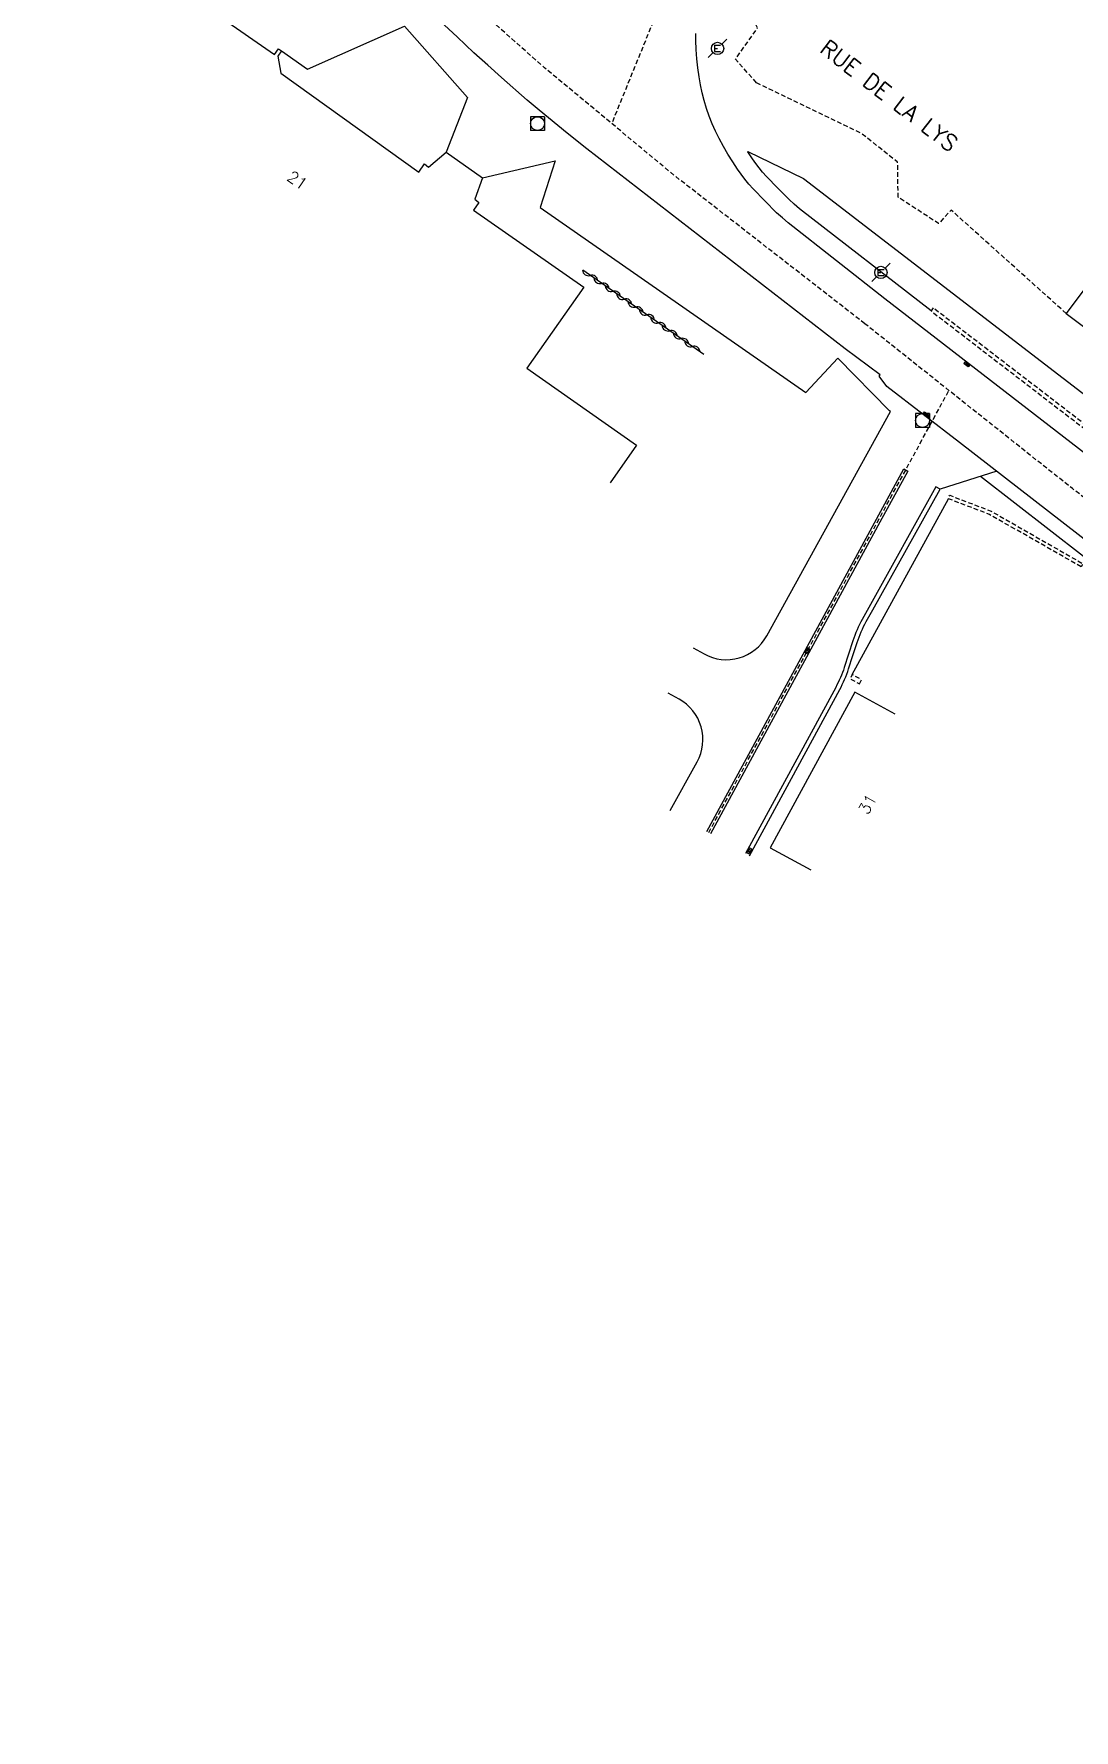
# Model space of a CAD drawing. Header units: millimetres. Extents: x 80999 to 82000, y 143000 to 144001.
# Drawn here: x 81729.3 to 81842.1, y 143506.5 to 143690.5 of the extents above; entities that cross this region are included whole.
import ezdxf
from ezdxf.enums import TextEntityAlignment as Align

# ---------------------------------------------------------------- set-up
doc = ezdxf.new("R2010")
doc.units = ezdxf.units.MM
doc.linetypes.add('DASHED', pattern=[0.75, 0.5, -0.25])
doc.layers.get('0').update_dxf_attribs({"linetype": 'CONTINUOUS'})
for name, color, linetype in [('W0001', 6, 'DASHED'), ('W0008', 7, 'CONTINUOUS'), ('W0100', 7, 'CONTINUOUS'), ('W0112', 1, 'DASHED'), ('W0310', 3, 'CONTINUOUS'), ('W0330', 7, 'CONTINUOUS'), ('W0400', 7, 'CONTINUOUS'), ('W0420', 7, 'CONTINUOUS'), ('W0471', 7, 'CONTINUOUS'), ('W0989', 7, 'CONTINUOUS'), ('W0991', 7, 'CONTINUOUS')]:
    doc.layers.add(name, color=color, linetype=linetype)
doc.styles.get("Standard").update_dxf_attribs({"font": 'romans.shx', "width": 0.85})

# ---------------------------------------------------------------- blocks, each defined once
blk = doc.blocks.new('T400')
for p, q in [((-0.15, 0.3), (0.15, 0.3)), ((-0.15, -0.25), (-0.15, 0.3)), ((-0.15, 0.15), (0.15, 0.15)), ((-0.15, 0), (0.15, 0)), ((0.15, 0.3), (0.15, -0.25)), ((-0.15, -0.15), (0.15, -0.15)), ((-0.15, -0.25), (-0.15, -0.3)), ((-0.15, -0.3), (0.15, -0.3)), ((0.15, -0.3), (0.15, -0.25))]:
    blk.add_line(p, q)
blk = doc.blocks.new('T471')
for p, q in [((-0.333334, 0.333334), (-0.333334, -0.333334)), ((-0.333334, 0.333334), (0.333334, 0.333334)), ((-0.333334, 0), (0, 0)), ((0.500001, 0.500001), (1.000002, 1.000002)), ((-0.500001, -0.500001), (-1.000002, -1.000002)), ((-0.333334, -0.333334), (0.333334, -0.333334))]:
    blk.add_line(p, q)
blk.add_ellipse((0, 0), major_axis=(0.471405, 0.471405), ratio=1, start_param=5.4977871438, end_param=11.780972451)
blk = doc.blocks.new('T420')
for p, q in [((0.75, 0.75), (-0.75, 0.75)), ((-0.75, 0.75), (-0.75, -0.75)), ((0.75, 0.75), (0.75, -0.75)), ((0.75, -0.75), (-0.75, -0.75))]:
    blk.add_line(p, q)
blk.add_ellipse((0, 0), major_axis=(-0.53, 0.53), ratio=1, start_param=3.926991, end_param=10.210176)
blk = doc.blocks.new('t310o')
at = {"color": 0, "linetype": 'Continuous'}
for centre, start, end in [((-0.5, 0.38), 216.8699, 323.1304), ((0.5, -0.37), 36.8699, 143.1303)]:
    blk.add_arc(centre, 0.625, start, end, dxfattribs=at)

msp = doc.modelspace()

# ---------------------------------------------------------------- linework, layer by layer
at = {"layer": 'W0001', "flags": 128}
for points in [[(81905.11, 143936.55), (81851.19, 143816.1), (81818.99, 143742.99), (81801.77, 143704.84), (81791.98, 143680.78)], [(81819.44, 143659.06), (81798.81, 143675.11), (81784.69, 143686.83), (81771.46, 143698.54), (81764.36, 143706.17), (81756.9, 143715.75), (81752.08, 143722.03), (81747.1, 143729.57), (81742.04, 143737.47), (81714.33, 143783.48), (81693.98, 143817.42), (81677.97, 143844.19), (81656.74, 143881.05)], [(82000, 143512.39), (81989.28, 143524.03), (81984.28, 143529.44), (81979.17, 143534.33), (81973.47, 143539.4), (81967.33, 143544.26), (81957.57, 143551.61), (81918.2, 143582.24), (81883.54, 143608.97), (81841.95, 143641.18), (81819.44, 143659.06)], [(81802.5, 143603.88), (81828.55, 143651.83)]]:
    msp.add_lwpolyline(points, dxfattribs=at)
at = {"layer": 'W0008'}
msp.add_lwpolyline([(81817.3, 143656.33), (81789.3, 143678.02), (81787.15, 143679.72), (81784.1, 143682.24), (81782.81, 143683.33), (81780.04, 143685.76), (81778.53, 143687.1), (81777.04, 143688.46), (81775.21, 143690.17), (81773.39, 143691.89)], dxfattribs=at)
at = {"layer": 'W0008', "flags": 128}
for points in [[(81756.18, 143688.66), (81759, 143686.69), (81769.52, 143691.33), (81776.35, 143683.59), (81774.04, 143677.67)], [(81821.59, 143661.78), (81811.13, 143670.01), (81810.49, 143670.55), (81809.87, 143671.11), (81808.58, 143672.4), (81807.32, 143673.71), (81806.87, 143674.22), (81806.43, 143674.74), (81806.02, 143675.28), (81805.63, 143675.83), (81805.1, 143676.64), (81804.59, 143677.46), (81804.1, 143678.29), (81803.64, 143679.14), (81803.24, 143679.94), (81802.88, 143680.75), (81802.55, 143681.58), (81802.25, 143682.42), (81802, 143683.26), (81801.78, 143684.11), (81801.6, 143684.96), (81801.45, 143685.83), (81801.32, 143686.81), (81801.22, 143687.8), (81801.15, 143688.79), (81801.11, 143689.78), (81801.11, 143690.55)], [(81826.61, 143660.46), (81812.36, 143671.54), (81811.78, 143672.03), (81811.23, 143672.53), (81809.98, 143673.78), (81808.76, 143675.05), (81808.35, 143675.5), (81807.97, 143675.97), (81807.6, 143676.44), (81807.25, 143676.94), (81806.75, 143677.7), (81806.73, 143677.73), (81812.79, 143674.81), (81850.48, 143645.84), (81878.28, 143624.22), (81886.19, 143615.61), (81885.33, 143614.58)], [(81777.98, 143674.89), (81785.86, 143676.72), (81784.22, 143671.67), (81813.05, 143651.61), (81816.5, 143655.32)], [(81802.29, 143604), (81823.65, 143643.32), (81824.08, 143643.08), (81821.07, 143637.54), (81802.71, 143603.76)], [(81833.74, 143643.06), (81827.59, 143641.14)], [(81854.31, 143625.15), (81831.96, 143642.51)]]:
    msp.add_lwpolyline(points, dxfattribs=at)
for points in [[(82000, 143517.76), (81991.65, 143527.06, 0.003494), (81989.47, 143529.37, 0.008153), (81988.51, 143530.34, 0.000362), (81986.43, 143532.37, 0.000293), (81983.85, 143534.88, 0.007437), (81982.52, 143536.14, 0.003585), (81979.7, 143538.69, 0.001675), (81978.54, 143539.74, 0.007603), (81976.82, 143541.22, 0.000084), (81972.71, 143544.66, 0.002134), (81972.55, 143544.8, 0.001071), (81970.28, 143546.66, 0.006239), (81969.88, 143546.98), (81896.01, 143604.24), (81877.79, 143618.36), (81821.59, 143661.78)], [(81800.82, 143623.9), (81802, 143623.25, 0.414214), (81808.79, 143625.21), (81822.22, 143649.55), (81822.09, 143649.63), (81816.5, 143655.32)], [(82000, 143506.54), (81988.57, 143519.33, 0.003556), (81984.79, 143523.36, 0.004645), (81983.31, 143524.89, 0.000153), (81981.21, 143527.01, 0.000185), (81979.48, 143528.75, 0.008981), (81978.29, 143529.92, 0.001554), (81977.41, 143530.73, 0.002053), (81974.58, 143533.24, 0.003832), (81973.82, 143533.9, 0.000208), (81969.11, 143537.9, 0.003251), (81968.81, 143538.15, 0.004361), (81965.41, 143540.91, 0.003785), (81961.45, 143544.02), (81955, 143549), (81920.63, 143575.67), (81873.74, 143612.03), (81858.65, 143623.73), (81829.7, 143646.2), (81821.83, 143652.26), (81820.99, 143653.37), (81821.11, 143653.51), (81817.3, 143656.33)], [(81806.92, 143601.36), (81816.71, 143619.39, 0.047208), (81817.67, 143621.64), (81818.13, 143623.08), (81818.6, 143624.51, -0.04729), (81819.59, 143626.76), (81820.3, 143628.03), (81827.59, 143641.14), (81827.15, 143641.38), (81819.86, 143628.28), (81819.15, 143627, 0.04729), (81818.13, 143624.67), (81817.66, 143623.23), (81817.2, 143621.79, -0.047208), (81816.27, 143619.63), (81806.48, 143601.6)], [(81798.33, 143606.27), (81801.25, 143611.55, 0.414214), (81799.29, 143618.35), (81798.11, 143619)]]:
    msp.add_lwpolyline(points, format="xyb", dxfattribs=at)
at = {"layer": 'W0100', "flags": 128}
for points in [[(81749.42, 143692.44), (81755.42, 143688.26), (81755.85, 143688.89), (81756.18, 143688.66), (81755.78, 143688.09), (81756.1, 143686.24), (81771.05, 143675.52), (81771.67, 143676.4), (81772.11, 143676.04), (81774.04, 143677.67), (81777.98, 143674.89), (81777.13, 143672.56), (81777.57, 143672.23), (81777.01, 143671.39), (81788.94, 143663.03), (81782.78, 143654.23), (81794.67, 143645.9), (81791.8, 143641.8)], [(81822.74, 143616.72), (81818.35, 143619.11), (81809.18, 143602.24), (81813.58, 143599.85)]]:
    msp.add_lwpolyline(points, dxfattribs=at)
msp.add_lwpolyline([(81844.27, 143664.18), (81841.27, 143660.18), (81854.89, 143649.97), (81853.5, 143648.1), (81855.99, 143646.14), (81857.5, 143648.01), (81867.35, 143640.63), (81869.87, 143638.73), (81873.63, 143643.72), (81871.11, 143645.62), (81857.39, 143655.9), (81857.39, 143655.9), (81850.07, 143661.39), (81857.09, 143670.75), (81852.04, 143674.54)], close=True, dxfattribs=at)
at = {"layer": 'W0112', "flags": 128}
for points in [[(81807.68, 143685.21), (81805.39, 143687.77), (81807.8, 143691.14), (81806.7, 143693.51), (81806.5, 143695.74), (81806.75, 143697.1), (81808.54, 143701.04)], [(81841.27, 143660.18), (81828.78, 143671.4), (81827.44, 143669.92), (81823.04, 143672.79), (81822.99, 143676.6), (81819.07, 143679.7), (81807.68, 143685.21)]]:
    msp.add_lwpolyline(points, dxfattribs=at)
for points in [[(81855.99, 143638.4), (81826.85, 143660.78), (81826.61, 143660.46), (81855.74, 143638.09)], [(81842.88, 143632.7), (81832.95, 143638.38), (81828.49, 143640.09), (81828.64, 143640.46), (81833.12, 143638.74), (81843.08, 143633.04)], [(81818.84, 143620.02), (81819.08, 143620.46), (81818.06, 143621.01), (81817.82, 143620.57)]]:
    msp.add_lwpolyline(points, close=True, dxfattribs=at)
at = {"layer": 'W0310', "flags": 128}
msp.add_lwpolyline([(81801.96, 143655.74), (81788.85, 143664.86)], dxfattribs=at)
at = {"layer": 'W0330', "flags": 128}
msp.add_lwpolyline([(81818.06, 143621.01), (81828.49, 143640.09)], dxfattribs=at)

# ---------------------------------------------------------------- block references
at = {"layer": 'W0310', "rotation": 145.18736140008}
for p in [(81789.65, 143664.31), (81790.88, 143663.45), (81792.11, 143662.59), (81793.34, 143661.74), (81794.57, 143660.88), (81795.8, 143660.03), (81797.04, 143659.17), (81798.27, 143658.31), (81799.5, 143657.46), (81800.73, 143656.6)]:
    msp.add_blockref('t310o', p, dxfattribs=at)
at = {"layer": 'W0400'}
for p, rotation in [((81830.51, 143654.7), 232.3061166671722), ((81826.04, 143649.21), 52.41354150338338), ((81813.21, 143623.59), 151.4870724444485), ((81806.92, 143601.88), 151.4870724444485)]:
    msp.add_blockref('T400', p, dxfattribs=dict(at, rotation=rotation))
at = {"layer": 'W0420'}
for p in [(81783.93, 143680.77), (81825.69, 143648.57)]:
    msp.add_blockref('T420', p, dxfattribs=at)
at = {"layer": 'W0471'}
for p in [(81803.46, 143688.93), (81821.18, 143664.63)]:
    msp.add_blockref('T471', p, dxfattribs=at)

# ---------------------------------------------------------------- texts
at = {"layer": 'W0989'}
msp.add_text('RUE DE LA LYS', height=1.75, rotation=322.2452, dxfattribs=at).set_placement((81822.07, 143683.81), align=Align.MIDDLE)
at = {"layer": 'W0991'}
for s, rotation, p in [('21', 324.9939, (81757.88, 143674.63)), ('31', 61.4871, (81819.72, 143606.97))]:
    msp.add_text(s, height=1.25, rotation=rotation, dxfattribs=at).set_placement(p, align=Align.MIDDLE)

doc.saveas('drawing.dxf')
